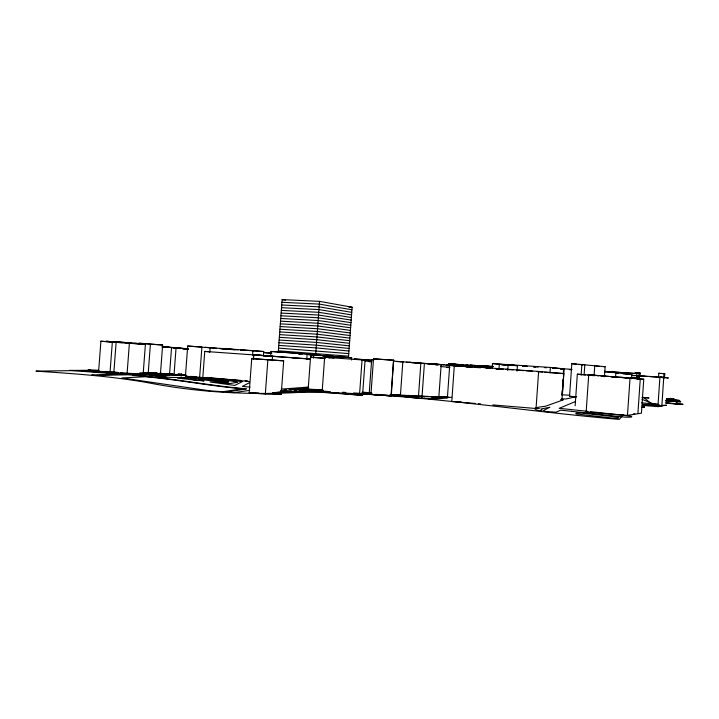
<?xml version="1.0" encoding="UTF-8"?>
<svg xmlns="http://www.w3.org/2000/svg" width="719" height="719" viewBox="0 0 719 719"><rect width="100%" height="100%" fill="white"/><g stroke="black" fill="none" stroke-linecap="round" stroke-linejoin="round"><path stroke-width="1.08" d="M658.496 377.628L658.802 373.26L664.778 373.718L664.482 378.077M642.256 405.399L657.912 406.63L659.925 377.089L632.073 375.318M657.912 406.63L661.848 406.145L663.996 373.61L664.778 373.718M492.812 404.923L536.041 408.509L538.63 371.453L426.709 363.526L444.279 364.884M549.999 372.927L550.377 367.454L492.479 363.571L492.173 367.975M561.872 393.796L562.105 390.534M562.626 382.93L562.86 379.677M563.238 374.24L563.606 368.811L550.377 367.454M561.907 400.366L563.759 373.61L538.63 371.453M562.312 395.513L564.154 369.027L560.38 368.622M576.252 396.879L569.556 396.358L571.821 363.67L605.128 366.708L604.436 376.774M575.155 405.732L577.339 374.195L598.702 375.713M581.123 375.273L581.878 364.335M584.116 374.779L584.808 364.704M588.717 374.815L586.147 412.014L627.471 415.393L641.438 413.173L643.757 379.246L588.717 374.815L598.873 375.651M594.11 375.138L594.784 365.369M615.563 377.169L615.877 372.703L604.715 371.939M627.471 415.393L630.051 377.709M631.498 378.787L631.794 374.446L615.877 372.703M636.674 376.846L636.899 373.592L604.436 371.337M638.823 376.154L639.047 372.891L635.057 372.622L640.198 373.026L639.982 376.271M639.227 378.94L639.452 375.678L646.749 376.414M637.897 413.56L640.269 378.886L630.698 378.131M642.166 407.188L644.377 407.116L644.521 404.941M421.972 397.418L424.408 363.356L394.147 361.163M438.851 397.059L441.16 364.632L424.408 363.356M448.575 365.881L448.728 363.715L474.342 365.638M447.398 397.841L449.699 365.423L462.515 366.313M446.508 365.036L454.309 365.576L451.802 401.517L475.079 403.449M467.017 367.175L467.17 365M470.352 367.382L470.505 365.153L493.189 366.654M498.995 368.712L499.31 364.335L517.428 365.647L517.042 371.112M507.731 370.429L508.117 364.937M306.761 359.536L307.166 353.964L271 351.465L270.677 355.86M322.624 390.642L308.172 389.419L310.527 357.217L324.988 358.233M310.95 357.64L311.192 354.35M311.39 357.649L311.624 354.332L307.166 353.964M313.574 358.179L313.817 354.871L351.654 357.792L351.492 360.003M315.596 355.581L319.56 301.369L282.127 299.607L278.253 352.211M322.103 392.25L324.655 357.262L365.099 360.129L362.547 395.387L322.103 392.25L331.585 392.565M329.158 358.161L329.32 355.95M348.472 357.424L352.112 307.211L319.56 301.369M359.5 395.288L362.061 359.895L365.099 360.129M371.274 393.545L369.224 393.374L371.66 359.617L373.718 359.77M370.95 394.345L373.521 358.826L393.572 360.228L391.28 395.971L370.95 394.345L391.28 395.971M391.001 395.962L393.572 360.228M400.357 396.259L402.838 361.738M418.503 395.989L420.858 363.113M199.63 377.421L201.904 347.016L187.695 346.037L185.43 376.253L240.784 380.387M202.749 378.311L204.753 351.42L253.6 354.898L253.277 359.302M209.804 352.13L210.137 347.681L205.068 347.277M249.196 392.817L251.731 358.61L283.672 360.848L281.21 394.363L265.329 394.165L249.196 392.817L258.84 392.96M252.585 355.015L252.908 350.647L210.137 347.681M253.519 359.284L253.852 354.853L272.528 356.184L272.195 360.641M263.415 355.968L263.747 351.528L252.908 350.647M265.329 394.165L267.863 359.779L251.731 358.61M117.709 372.532L98.611 371.372L100.912 341.219L119.075 342.577M110.043 372.289L112.344 342.028L122.158 342.792M113.845 372.568L116.145 342.226L129.393 343.152L127.083 373.646L113.845 372.568L117.107 372.676M127.083 373.646L143.153 374.159L145.4 344.401L106.026 341.246L113.593 341.777M148.195 373.467L150.415 344.033L138.875 343.224L162.62 345.003L160.454 373.853L139.801 372.802M169.504 374.833L171.553 347.529L178.761 348.059M174.007 375.138L176.056 347.852M181.215 375.92L181.386 373.718M623.256 414.791L619.302 419.393C513.258 410.441 407.817 392.017 301.144 392.304C249.844 395.225 198.426 392.583 147.943 382.724C110.942 376.127 73.41 373.601 35.95 371.139L98.431 370.267M286.171 389.95L286.773 389.797L283.987 389.923L286.198 389.986M665.992 400.402L668.472 398.829L670.773 398.335L674.862 400.618L678.511 404.231L666.54 403.152M249.412 382.706L242.375 386.373L250.131 387.164M575.281 401.588L559.202 408.32L588.088 411.385M249.826 390.336L234.313 392.592L226.71 392.125L246.455 388.853C208.555 385.69 171.185 377.834 133.186 375.489L132.539 375.264L133.743 375.237L128.126 374.788L95.285 375.462L91.78 375.039L120.981 374.24L69.437 370.366L91.133 370.393L88.095 370.069L89.066 369.988L98.665 370.564M633.214 414.054L634.832 413.811M576.656 396.618L565.898 398.991L561.458 398.802M661.875 405.795L666.531 405.237L661.417 405.417M281.165 389.141L308.55 387.038M451.667 397.265L446.355 397.652C452.089 398.245 418.961 399.962 431.571 398.335C429.845 398.946 396.96 397.292 418.898 396.762L390.453 394.794M311.201 390.92L322.22 391.163M308.802 388.062L288.894 389.5L296.273 390.084L294.323 389.797L307.229 389.132L322.759 389.815M656.573 405.938L661.848 406.145M108.021 371.453L99.608 371.561L113.485 372.074M117.934 372.604L106.053 372.73L124.908 374.078L140.061 373.565L169.351 374.132L159.573 373.503M536.041 408.509L539.349 408.473M98.997 370.959L90.378 371.067L101.864 372.19L82.137 370.914L98.458 370.905M170.394 374.473L141.032 375.282L133.572 374.716L169.549 374.428L185.844 375.012M314.814 390.911L322.975 391.127M448.054 396.6L426.655 396.636L391.307 394.497M371.723 394.3L360.92 393.805L366.816 393.778L362.412 393.5M438.671 396.735L447.676 396.897M569.556 396.358L575.29 396.591M322.957 390.453L300.039 390.156L322.346 390.534M387.865 395.486L361.522 393.931M321.923 390.219L304.281 389.833L322.804 390.084M308.172 389.419L315.848 389.599M371.768 393.068L368.434 392.987L371.633 393.203M446.562 397.248L438.374 396.906M667.304 399.791L675.86 400.106M669.056 400.061L679.275 400.393L666.45 399.144M181.988 375.462L177.683 375.336L181.736 375.669M666.369 399.881L676.013 400.222M666.405 400.186L680.048 401.013L666.324 400.627M280.446 390.606L291.267 390.857L272.537 392.79L303.472 390.902L286.324 392.412C297.486 392.7 317.376 389.725 330.605 391.819M98.611 371.372L108.596 371.696M168.408 373.871L171.131 373.961M179.606 374.446L181.35 374.5L178.168 374.329M177.97 374.635L183.39 374.86L177.503 374.464M186.077 375.156L149.48 375.579L170.78 377.43L209.139 377.664L249.196 381.492M666.109 400.726L680.749 401.804L665.722 401.184M636.899 373.592L604.526 371.417M143.917 372.784L160.454 373.853M120.37 372.784L143.153 374.159M185.43 376.253L187.668 376.334M189.897 376.405L196.593 376.639M431.724 396.681L437.269 396.87M642.543 404.267L659.853 405.345L643.119 404.851L648.7 405.48M414.917 395.881L417.146 395.971M419.384 396.061L428.308 396.403M431.652 396.537L436.271 396.717M407.826 395.836L416.714 396.196L408.284 395.387M667.259 398.515L673.622 398.991L666.971 398.596M666.873 398.614L674.44 399.216L668.409 398.865M396.313 394.74L399.602 394.884M432.047 397.877L434.285 397.975M172.749 373.97L166.206 373.601M178.339 374.231L181.691 374.392M281.929 302.295L319.362 304.11L351.933 309.781M369.224 393.374L371.372 393.482M407.772 395.594L409.336 395.666M408.904 395.998L417.245 396.394M419.33 396.493L424.623 396.843M348.769 307.04L352.112 307.211M281.731 304.991L319.164 306.842L351.744 312.361M281.524 307.687L318.957 309.574L351.555 314.931M560.514 399.692L563.337 399.836L545.712 406.154C543.645 406.693 528.995 407.61 537.524 410.324A3.119 0.494 4.7 0 0 540.994 410.549L542.261 410.019L540.778 409.021L549.918 407.233L543.519 410.468L545.344 411.448A5.015 0.8 4 0 0 550.961 411.888L552.507 411.888A3.137 0.503 4 0 0 556.021 412.167L560.793 410.136L571.857 411.358M281.327 310.374L318.76 312.316L351.366 317.51M184.549 374.95L178.393 374.581M281.129 313.071L318.562 315.048L351.178 320.081M280.931 315.767L318.364 317.789L350.998 322.66M280.734 318.463L318.158 320.521L350.809 325.24M280.536 321.15L317.96 323.262L350.62 327.81M280.338 323.847L317.762 325.995L350.432 330.389M280.14 326.543L317.564 328.736L350.243 332.969M517.428 365.647L499.31 364.335M279.943 329.239L317.358 331.468L350.063 335.539M561.557 394.749L569.349 395.216M361.63 392.951L371.462 393.554M279.745 331.935L317.16 334.209L349.874 338.119M279.547 334.632L316.962 336.95L349.686 340.698M154.261 373.044L157.542 373.242M159.735 373.206L161.892 373.341M185.421 375.066L160.382 373.494M279.349 337.328L316.764 339.683L349.497 343.278M505.7 364.91L501.278 364.695M512.144 365.324L516.449 365.594M154.396 372.873L156.499 373.008M157.137 373.287L149.714 372.793M362.214 393.176L371.885 393.796M342.595 392.25L345.902 392.457M353.604 392.942L359.114 393.293M279.152 340.024L316.558 342.424L349.308 345.848M278.954 342.72L316.36 345.165L349.119 348.427M666.576 399.53L668.562 399.665M148.716 372.802L157.407 373.368M576.665 364.173L571.821 363.67M596.195 366.115L599.547 366.339M601.785 366.483L605.128 366.708M278.747 345.417L316.162 347.897L348.94 351.007M396.322 361.495L403.062 361.999M411.304 362.502L409.111 362.358L423.779 363.454M419.078 363.122L406.343 362.25M171.931 374.159L165.37 373.727M154.369 372.981L156.571 373.134M278.55 348.113L348.751 353.586M523.153 366.043L527.404 366.331M533.786 366.771L538.037 367.058M572.036 369.368L552.893 368.065L557.081 368.496M522.713 366.196L524.852 366.348M533.381 366.933L535.511 367.076M552.848 368.344L556.398 368.496M560.829 368.802L564.154 369.027M560.577 369.018L563.885 369.242M569.385 369.611L571.587 369.764M616.354 373.395L618.565 373.547M622.978 373.844L631.794 374.446M278.352 350.809L348.562 356.166M634.679 375.651L631.947 375.534L632.576 375.597M636.198 375.66L641.519 376.028M649.706 376.612L657.427 377.151M660.258 377.421L663.79 377.664L659.925 377.089M479.87 366.016L476.499 365.746L484.876 366.357L483.267 366.214M393.85 360.255L373.521 358.826M424.821 363.526L441.16 364.632M665.65 402.856L683.05 404.285L665.776 403.035M178.204 374.662L184.621 375.102M493.099 366.456L480.948 365.603L489.064 366.339M311.624 354.332L271 351.465M462.578 364.884L448.728 363.715M465.75 365.099L473.174 365.612M487.158 366.456L492.614 366.834M238.447 349.767L220.85 348.544L227.411 349.075M240.649 349.919L263.747 351.528M298.942 353.91L302.205 354.134M308.73 354.593L317.43 355.195M298.349 353.964L300.587 354.125M308.424 354.665L320.746 355.519M322.993 355.68L351.654 357.792M240.883 350.234L245.188 350.53M311.606 355.204L316.072 355.51M322.786 355.977L327.262 356.291M331.989 356.714L336.42 357.019M630.931 377.502L638.661 378.041M130.921 342.891L117.557 341.956L145.085 344.015L134.174 343.26M151.269 344.203L162.62 345.003M635.236 378.023L639.667 378.329M475.331 367.032L462.245 366.097M601.587 375.983L608.993 376.423M610.404 376.603L628.748 377.808M126.032 342.792L130.274 343.089M464.645 366.465L472.122 366.987L465.472 366.429M503.39 369.207L495.724 368.676L499.831 369.027M505.592 369.368L513.177 369.899M516.413 370.123L523.971 370.644M526.128 370.797L532.608 371.247M611.096 376.711L616.677 377.098M621.144 377.403L627.84 377.87M631.183 378.104L637.241 378.589M263.963 352.598L271.746 353.146M371.75 360.165L354.161 358.934L370.977 360.291M434.995 364.632L438.275 364.857M465.139 366.708L469.552 367.023M475.079 367.409L480.598 367.786M486.125 368.173L490.538 368.488M496.065 368.874L499.372 369.099M544.84 372.289L563.759 373.61M594.685 375.704L587.747 375.138M601.111 376.154L604.32 376.379M621.818 377.538L626.339 377.834M637.259 378.796L643.757 379.246M132.404 343.493L145.4 344.401M640.269 378.886L631.417 378.275L634.176 378.553M365.018 361.046L371.687 361.522M161.838 346.846L179.957 348.113L174.636 347.834M182.761 348.463L187.83 348.823M369.18 361.711L371.849 361.9M446.481 367.472L449.806 367.706M159.726 373.377L161.901 373.529M166.269 373.835L171.724 374.213M362.403 392.188L370.905 392.781M601.084 375.803L605.775 376.199M173.117 347.744L185.349 348.724M182.626 348.67L188.036 349.057M184.145 348.796L188.477 349.101M255.703 355.051L274.775 356.408M271.423 356.3L263.711 355.734M273.669 356.453L310.15 359.06M204.753 351.42L209.831 351.798M252.594 354.835L262.354 355.563M292.822 357.819L293.819 357.891M268.798 359.77L283.672 360.848M389.698 395.055L408.931 396.951L384.764 395.064M253.852 354.853L310.617 359.015M371.66 359.617L373.808 359.788M324.655 357.262L334.101 357.99M310.527 357.217L325.069 358.341M174.447 347.601L177.225 347.816L164.912 346.926L170.394 347.439M177.216 347.906L187.632 348.733M163.123 346.98L172.201 347.663M173.989 347.852L178.438 348.248M179.714 348.248L188.297 348.904M182.41 348.661L186.733 349.039M642.364 397.346L649.014 397.94L642.13 397.508M178.537 374.231L181.871 374.509M375.965 394.389L381.465 394.812M265.068 352.723L271.719 353.254M440.855 366.573L449.546 367.256M100.912 341.219L110.861 342.001M646.651 405.157L648.853 405.327M458.992 401.588L460.978 401.75M512.243 365.405L514.31 365.576M470.505 365.153L484.974 366.304M229.604 349.254L236.174 349.776M240.613 350.135L245.08 350.486M187.695 346.037L216.599 348.347M219.933 348.616L225.496 349.057M229.936 349.416L234.385 349.767M177.548 374.32L181.808 374.662M172.668 374.123L165.676 373.691L172.659 374.213M177.503 374.518L180.685 374.77M166.089 373.763L172.443 374.275M113.737 372.1L117.844 372.433M313.817 354.871L336.672 356.75M338.811 356.813L343.862 357.226M313.844 355.078L319.083 355.51M332.861 356.678L336.852 357.001M642.157 406.936L644.377 407.116M245.17 380.737L247.363 380.917M452.26 365.306L457.419 365.737M451.19 365.306L453.797 365.522M449.699 365.423L460.726 366.339M445.996 365.468L448.216 365.656M435.732 364.758L437.799 364.928M478.405 403.727L480.616 403.907M459.998 365.836L465.786 366.331M460.268 364.749L463.656 365.045L453.887 364.308L457.329 364.605M537.057 371.633L542.62 372.109M484.336 367.535L490.735 368.083M272.717 393.626L281.21 394.363M612.264 376.612L614.35 376.792M454.354 365.567L458.533 365.944M577.339 374.195L585.661 374.95M336.007 392.969L339.323 393.266M341.534 393.473L348.176 394.075M351.492 394.38L362.547 395.387M432.245 397.562L436.595 397.975M396.025 395.827L398.191 396.043M522.947 366.124L525.131 366.348M523.171 366.079L525.319 366.295M492.479 363.571L498.734 364.2M501.862 364.515L504.999 364.83M657.75 406.28C651.216 406.352 648.044 399.225 642.301 397.185M544.4 367.562L546.512 367.777M398.182 394.74L400.33 394.956M590.236 411.61L631.03 416.229A5.258 0.872 3.5 0 1 630.824 417.173L625.422 417.191L571.884 411.358M636.953 375.74L638.463 375.911M639.047 372.891L640.198 373.026M578.615 364.371L582.956 364.91M658.802 373.26L659.611 373.368M641.663 402.802L658.703 404.509L652.564 403.539L641.986 399.315M282.127 299.607L285.443 300.174M440.513 397.382L441.178 397.589L433.135 398.083L441.475 397.265L440.513 397.382M237.279 382.328L230.044 383.524L210.146 382.014L234.754 385.429L242.429 381.555L207.216 378.05L177.584 378.149L204.016 380.971C200.889 379.722 191.928 380.854 190.508 378.536L210.577 378.787L233.19 381.151L237.279 382.328M198.723 379.264L222.782 382.238L228.705 381.906L207.027 379.246L198.723 379.264M242.465 388.727L223.07 391.72L210.406 390.911L121.835 377.96L145.409 376.738C177.908 379.551 209.966 386.076 242.465 388.727M617.801 418.09L612.435 418.081L576.503 413.982A5.195 0.863 4.2 0 1 576.764 413.048L582.075 413.092L617.864 417.101A5.285 0.89 4 0 1 617.792 418.09M166.565 377.421L156.23 376.397L166.565 377.421M663.808 377.313L660.276 377.071L668.382 378.014L663.808 377.313M164.39 377.996L160.921 377.637L167.15 378.293L164.39 377.996"/></g></svg>
